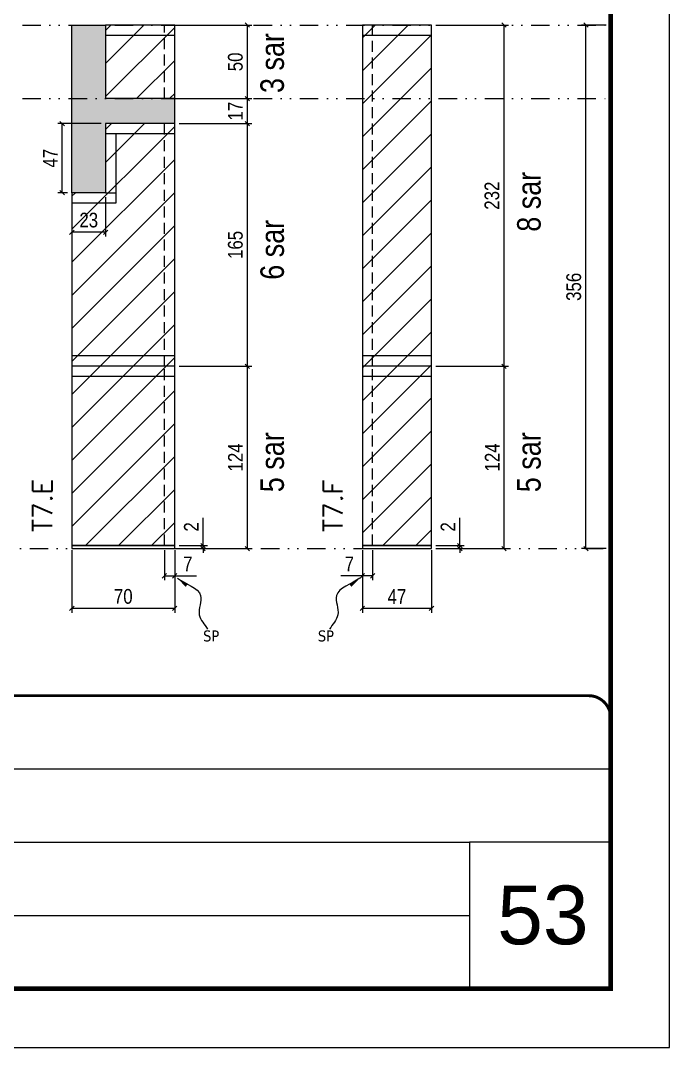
# Model space of a CAD drawing. Extents: x 14400 to 27878, y -21631 to 6985.
# Drawn here: x 15457 to 15898, y -8997 to -8298 of the extents above; entities that cross this region are included whole.
import ezdxf

# ---------------------------------------------------------------- set-up
doc = ezdxf.new("R2010")
doc.units = 0
for name, pattern in [('CONTINUO', [0]), ('DASHED', [0.75, 0.5, -0.25]), ('DIVIDE2', [0.625, 0.25, -0.125, 0, -0.125, 0, -0.125]), ('HIDDEN', [0.375, 0.25, -0.125])]:
    doc.linetypes.add(name, pattern=pattern)
for name, color, linetype, lineweight in [('CARIMBO', 255, 'Continuous', 9), ('Folhas', 255, 'Continuous', 9), ('Hachura', 251, 'Continuous', 9), ('SARRAFO DE PRESSAO', 251, 'DASHED', 9), ('Texto Seção', 7, 'Continuous', 15)]:
    doc.layers.add(name, color=color, linetype=linetype, lineweight=lineweight)
for name, color, linetype in [('COTA', 241, 'Continuous'), ('NOMENCLATURA', 7, 'Continuous'), ('Nível', 160, 'Continuous'), ('Painéis', 200, 'Continuous'), ('SARR_2.2x7', 40, 'Continuous'), ('texto', 7, 'Continuous')]:
    doc.layers.add(name, color=color, linetype=linetype)
doc.styles.add('ARIAL', font='arial.ttf')
doc.styles.add('ARIAL_NARROW', font='ARIALN.TTF', dxfattribs={"height": 0.2})
doc.styles.add('COTA TECNICA', font='techl___.ttf', dxfattribs={"height": 10})
doc.styles.add('COTA TECNICA-50', font='techl___.ttf', dxfattribs={"height": 10})
doc.styles.add('REGUA-120', font='ROMANS.shx', dxfattribs={"height": 15})
doc.styles.get("Standard").update_dxf_attribs({"font": 'arial.ttf'})
doc.dimstyles.new('COTA PAINEL-50', dxfattribs={"dimtxt": 10, "dimasz": 3, "dimexe": 3, "dimexo": 3, "dimgap": 3, "dimtad": 1, "dimdec": 1, "dimzin": 12, "dimdsep": 46, "dimtxsty": 'COTA TECNICA-50', "dimblk1": 'OBLIQUE', "dimblk2": 'OBLIQUE', "dimsah": 1, "dimcen": 0.9, "dimclrd": 4, "dimclre": 4, "dimclrt": 240, "dimadec": 1, "dimazin": 3, "dimtfac": 1, "dimtdec": 1, "dimtmove": 0, "dimatfit": 3, "dimfxl": 1, "dimtolj": 1, "dimtzin": 12, "dimarcsym": 0})
doc.dimstyles.new('PAINEL', dxfattribs={"dimtxt": 10, "dimasz": 3, "dimexe": 3, "dimexo": 3, "dimgap": 3, "dimtad": 1, "dimdec": 1, "dimzin": 12, "dimdsep": 46, "dimtxsty": 'COTA TECNICA', "dimblk1": 'OBLIQUE', "dimblk2": 'OBLIQUE', "dimsah": 1, "dimcen": 0.9, "dimclrd": 4, "dimclre": 4, "dimclrt": 240, "dimadec": 1, "dimazin": 3, "dimtfac": 1, "dimtdec": 1, "dimtmove": 0, "dimatfit": 3, "dimfxl": 1, "dimtolj": 1, "dimtzin": 12, "dimarcsym": 0})
doc.dimstyles.get("Standard").update_dxf_attribs({"dimtxt": 0.18, "dimasz": 0.18, "dimexe": 0.18, "dimexo": 0.0625, "dimgap": 0.09, "dimtad": 0, "dimtih": 1, "dimtoh": 1, "dimdec": 4, "dimzin": 0, "dimdsep": 46, "dimtxsty": 'Standard', "dimcen": 0.09, "dimadec": 0, "dimazin": 0, "dimtfac": 1, "dimtdec": 4, "dimtofl": 0, "dimtmove": 0, "dimatfit": 3, "dimfxl": 1, "dimtolj": 1, "dimtzin": 0, "dimarcsym": 0})

# ---------------------------------------------------------------- blocks, each defined once
blk = doc.blocks.new('9999999999')
at = {"color": 30, "linetype": 'CONTINUO'}
for p, q in [((98564.56, 34379.64), (99583.98, 34379.64)), ((98564.56, 34329.83), (99487.98, 34329.83)), ((99583.98, 34329.83), (99487.98, 34329.83)), ((99487.98, 34329.83), (99487.98, 34230.21)), ((98564.56, 34280.02), (99487.98, 34280.02))]:
    blk.add_line(p, q, dxfattribs=at)
at = {"color": 30, "linetype": 'CONTINUO', "const_width": 2}
blk.add_lwpolyline([(99583.98, 34230.21), (99583.98, 34414.45, 0.414214), (99568.98, 34429.45), (98228.98, 34429.45, 0.414214), (98213.98, 34414.45), (98213.98, 34245.21, 0.414214), (98228.98, 34230.21), (99583.98, 34230.21)], format="xyb", dxfattribs=at)
at = {"layer": 'Folhas'}
blk.add_lwpolyline([(98138.98, 34190.21), (99623.98, 34190.21), (99623.98, 35240.21), (98138.98, 35240.21)], close=True, dxfattribs=at)
at = {"layer": 'Folhas', "color": 30, "const_width": 3}
blk.add_lwpolyline([(98213.98, 34230.21), (99583.98, 34230.21), (99583.98, 35200.21), (98213.98, 35200.21)], close=True, dxfattribs=at)
blk = doc.blocks.new('_Oblique')
at = {"color": 0, "linetype": 'ByBlock', "lineweight": -2}
blk.add_line((-0.5, -0.5), (0.5, 0.5), dxfattribs=at)
blk = doc.blocks.new('*D2499')
at = {"layer": 'COTA', "color": 4, "lineweight": -2, "transparency": 16777216}
for p, q in [((15492.04, -8658.47), (15492.04, -8701.14)), ((15562.04, -8658.47), (15562.04, -8701.14)), ((15562.04, -8698.14), (15492.04, -8698.14))]:
    blk.add_line(p, q, dxfattribs=at)
at = {"layer": 'Defpoints', "color": 0, "transparency": 16777216}
for p in [(15492.04, -8655.47), (15562.04, -8655.47), (15492.04, -8698.14)]:
    blk.add_point(p, dxfattribs=at)
at = {"layer": 'COTA', "color": 4, "lineweight": -2, "transparency": 16777216, "xscale": 3, "yscale": 3, "zscale": 3, "rotation": 180}
blk.add_blockref('_Oblique', (15492.04, -8698.14), dxfattribs=at)
at = {"layer": 'COTA', "color": 4, "lineweight": -2, "transparency": 16777216, "xscale": 3, "yscale": 3, "zscale": 3}
blk.add_blockref('_Oblique', (15562.04, -8698.14), dxfattribs=at)
at = {"layer": 'COTA', "color": 240, "transparency": 16777216, "insert": (15527.04, -8690.04), "char_height": 10, "attachment_point": 5, "style": 'COTA TECNICA'}
blk.add_mtext('\\A1;70', dxfattribs=at)
blk = doc.blocks.new('*D2500')
at = {"layer": 'COTA', "color": 4, "lineweight": -2, "transparency": 16777216}
for p, q in [((15555.04, -8658.47), (15555.04, -8678.98)), ((15562.04, -8660.47), (15562.04, -8678.98)), ((15555.04, -8675.98), (15562.04, -8675.98)), ((15562.04, -8675.98), (15576.77, -8675.98))]:
    blk.add_line(p, q, dxfattribs=at)
at = {"layer": 'Defpoints', "color": 0, "transparency": 16777216}
for p in [(15555.04, -8655.47), (15562.04, -8657.47), (15562.04, -8675.98)]:
    blk.add_point(p, dxfattribs=at)
at = {"layer": 'COTA', "color": 4, "lineweight": -2, "transparency": 16777216, "xscale": 3, "yscale": 3, "zscale": 3, "rotation": 180}
blk.add_blockref('_Oblique', (15555.04, -8675.98), dxfattribs=at)
at = {"layer": 'COTA', "color": 4, "lineweight": -2, "transparency": 16777216, "xscale": 3, "yscale": 3, "zscale": 3}
blk.add_blockref('_Oblique', (15562.04, -8675.98), dxfattribs=at)
at = {"layer": 'COTA', "color": 240, "transparency": 16777216, "insert": (15570.91, -8667.9), "char_height": 10, "attachment_point": 5, "style": 'COTA TECNICA-50'}
blk.add_mtext('\\A1;7', dxfattribs=at)
blk = doc.blocks.new('*D2502')
at = {"layer": 'COTA', "color": 4, "linetype": 'ByBlock', "lineweight": -2, "transparency": 16777216}
for p, q in [((15565.04, -8533.47), (15614.41, -8533.47)), ((15611.41, -8657.47), (15611.41, -8533.47)), ((15565.04, -8657.47), (15614.41, -8657.47))]:
    blk.add_line(p, q, dxfattribs=at)
at = {"layer": 'Defpoints', "color": 0, "linetype": 'ByBlock', "transparency": 16777216}
for p in [(15562.04, -8533.47), (15611.41, -8533.47), (15562.04, -8657.47)]:
    blk.add_point(p, dxfattribs=at)
at = {"layer": 'COTA', "color": 4, "linetype": 'ByBlock', "lineweight": -2, "transparency": 16777216, "xscale": 3, "yscale": 3, "zscale": 3}
for p, rotation in [((15611.41, -8533.47), 90), ((15611.41, -8657.47), 270)]:
    blk.add_blockref('_Oblique', p, dxfattribs=dict(at, rotation=rotation))
at = {"layer": 'COTA', "color": 240, "linetype": 'ByBlock', "transparency": 16777216, "insert": (15603.33, -8595.47), "char_height": 10, "attachment_point": 5, "rotation": 90, "style": 'COTA TECNICA'}
blk.add_mtext('\\A1;124', dxfattribs=at)
blk = doc.blocks.new('*D2501')
at = {"layer": 'COTA', "color": 4, "lineweight": -2, "transparency": 16777216}
for p, q in [((15581.3, -8655.47), (15581.3, -8636.66)), ((15565.04, -8655.47), (15584.3, -8655.47)), ((15565.04, -8657.47), (15584.3, -8657.47)), ((15581.3, -8657.47), (15581.3, -8655.47)), ((15581.3, -8657.47), (15581.3, -8660.47))]:
    blk.add_line(p, q, dxfattribs=at)
at = {"layer": 'Defpoints', "color": 0, "transparency": 16777216}
for p in [(15562.04, -8655.47), (15562.04, -8657.47), (15581.3, -8657.47)]:
    blk.add_point(p, dxfattribs=at)
at = {"layer": 'COTA', "color": 4, "lineweight": -2, "transparency": 16777216, "xscale": 3, "yscale": 3, "zscale": 3}
for p, rotation in [((15581.3, -8655.47), 270), ((15581.3, -8657.47), 90)]:
    blk.add_blockref('_Oblique', p, dxfattribs=dict(at, rotation=rotation))
at = {"layer": 'COTA', "color": 240, "transparency": 16777216, "insert": (15573.3, -8642.72), "char_height": 10, "attachment_point": 5, "rotation": 90, "style": 'COTA TECNICA-50'}
blk.add_mtext('\\A1;2', dxfattribs=at)
blk = doc.blocks.new('*D2503')
at = {"layer": 'COTA', "color": 4, "linetype": 'ByBlock', "lineweight": -2, "transparency": 16777216}
for p, q in [((15565.04, -8533.47), (15614.41, -8533.47)), ((15611.41, -8657.47), (15611.41, -8533.47)), ((15565.04, -8657.47), (15614.41, -8657.47))]:
    blk.add_line(p, q, dxfattribs=at)
at = {"layer": 'Defpoints', "color": 0, "linetype": 'ByBlock', "transparency": 16777216}
for p in [(15562.04, -8533.47), (15611.41, -8533.47), (15562.04, -8657.47)]:
    blk.add_point(p, dxfattribs=at)
at = {"layer": 'COTA', "color": 4, "linetype": 'ByBlock', "lineweight": -2, "transparency": 16777216, "xscale": 3, "yscale": 3, "zscale": 3}
for p, rotation in [((15611.41, -8533.47), 90), ((15611.41, -8657.47), 270)]:
    blk.add_blockref('_Oblique', p, dxfattribs=dict(at, rotation=rotation))
at = {"layer": 'COTA', "color": 240, "linetype": 'ByBlock', "transparency": 16777216, "insert": (15603.33, -8595.47), "char_height": 10, "attachment_point": 5, "rotation": 90, "style": 'COTA TECNICA'}
blk.add_mtext('\\A1;124', dxfattribs=at)
blk = doc.blocks.new('*D2504')
at = {"layer": 'COTA', "color": 4, "lineweight": -2, "transparency": 16777216}
for p, q in [((15565.04, -8368.47), (15614.41, -8368.47)), ((15611.41, -8533.47), (15611.41, -8368.47)), ((15565.04, -8533.47), (15614.41, -8533.47))]:
    blk.add_line(p, q, dxfattribs=at)
at = {"layer": 'Defpoints', "color": 0, "transparency": 16777216}
for p in [(15562.04, -8368.47), (15611.41, -8368.47), (15562.04, -8533.47)]:
    blk.add_point(p, dxfattribs=at)
at = {"layer": 'COTA', "color": 4, "lineweight": -2, "transparency": 16777216, "xscale": 3, "yscale": 3, "zscale": 3}
for p, rotation in [((15611.41, -8368.47), 90), ((15611.41, -8533.47), 270)]:
    blk.add_blockref('_Oblique', p, dxfattribs=dict(at, rotation=rotation))
at = {"layer": 'COTA', "color": 240, "transparency": 16777216, "insert": (15603.3, -8450.97), "char_height": 10, "attachment_point": 5, "rotation": 90, "style": 'COTA TECNICA'}
blk.add_mtext('\\A1;165', dxfattribs=at)
blk = doc.blocks.new('*D2505')
at = {"layer": 'COTA', "color": 4, "lineweight": -2, "transparency": 16777216}
for p, q in [((15512.04, -8368.47), (15482.49, -8368.47)), ((15485.49, -8415.47), (15485.49, -8368.47)), ((15489.04, -8415.47), (15482.49, -8415.47))]:
    blk.add_line(p, q, dxfattribs=at)
at = {"layer": 'Defpoints', "color": 0, "transparency": 16777216}
for p in [(15485.49, -8368.47), (15515.04, -8368.47), (15492.04, -8415.47)]:
    blk.add_point(p, dxfattribs=at)
at = {"layer": 'COTA', "color": 4, "lineweight": -2, "transparency": 16777216, "xscale": 3, "yscale": 3, "zscale": 3}
for p, rotation in [((15485.49, -8368.47), 90), ((15485.49, -8415.47), 270)]:
    blk.add_blockref('_Oblique', p, dxfattribs=dict(at, rotation=rotation))
at = {"layer": 'COTA', "color": 240, "transparency": 16777216, "insert": (15477.41, -8391.97), "char_height": 10, "attachment_point": 5, "rotation": 90, "style": 'COTA TECNICA'}
blk.add_mtext('\\A1;47', dxfattribs=at)
blk = doc.blocks.new('*D2506')
at = {"layer": 'COTA', "color": 4, "lineweight": -2, "transparency": 16777216}
for p, q in [((15492.04, -8418.47), (15492.04, -8445.34)), ((15515.04, -8418.47), (15515.04, -8445.34)), ((15515.04, -8442.34), (15492.04, -8442.34))]:
    blk.add_line(p, q, dxfattribs=at)
at = {"layer": 'Defpoints', "color": 0, "transparency": 16777216}
for p in [(15492.04, -8415.47), (15515.04, -8415.47), (15492.04, -8442.34)]:
    blk.add_point(p, dxfattribs=at)
at = {"layer": 'COTA', "color": 4, "lineweight": -2, "transparency": 16777216, "xscale": 3, "yscale": 3, "zscale": 3, "rotation": 180}
blk.add_blockref('_Oblique', (15492.04, -8442.34), dxfattribs=at)
at = {"layer": 'COTA', "color": 4, "lineweight": -2, "transparency": 16777216, "xscale": 3, "yscale": 3, "zscale": 3}
blk.add_blockref('_Oblique', (15515.04, -8442.34), dxfattribs=at)
at = {"layer": 'COTA', "color": 240, "transparency": 16777216, "insert": (15503.54, -8434.12), "char_height": 10, "attachment_point": 5, "style": 'COTA TECNICA'}
blk.add_mtext('\\A1;23', dxfattribs=at)
blk = doc.blocks.new('*D2507')
at = {"layer": 'COTA', "color": 4, "lineweight": -2, "transparency": 16777216}
for p, q in [((15565.04, -8351.47), (15614.41, -8351.47)), ((15611.41, -8368.47), (15611.41, -8351.47)), ((15565.04, -8368.47), (15614.41, -8368.47))]:
    blk.add_line(p, q, dxfattribs=at)
at = {"layer": 'Defpoints', "color": 0, "transparency": 16777216}
for p in [(15562.04, -8351.47), (15611.41, -8351.47), (15562.04, -8368.47)]:
    blk.add_point(p, dxfattribs=at)
at = {"layer": 'COTA', "color": 4, "lineweight": -2, "transparency": 16777216, "xscale": 3, "yscale": 3, "zscale": 3}
for p, rotation in [((15611.41, -8351.47), 90), ((15611.41, -8368.47), 270)]:
    blk.add_blockref('_Oblique', p, dxfattribs=dict(at, rotation=rotation))
at = {"layer": 'COTA', "color": 240, "transparency": 16777216, "insert": (15603.33, -8359.97), "char_height": 10, "attachment_point": 5, "rotation": 90, "style": 'COTA TECNICA'}
blk.add_mtext('\\A1;17', dxfattribs=at)
blk = doc.blocks.new('*D2508')
at = {"layer": 'COTA', "color": 4, "lineweight": -2, "transparency": 16777216}
for p, q in [((15565.04, -8301.47), (15614.41, -8301.47)), ((15611.41, -8351.47), (15611.41, -8301.47)), ((15565.04, -8351.47), (15614.41, -8351.47))]:
    blk.add_line(p, q, dxfattribs=at)
at = {"layer": 'Defpoints', "color": 0, "transparency": 16777216}
for p in [(15562.04, -8301.47), (15611.41, -8301.47), (15562.04, -8351.47)]:
    blk.add_point(p, dxfattribs=at)
at = {"layer": 'COTA', "color": 4, "lineweight": -2, "transparency": 16777216, "xscale": 3, "yscale": 3, "zscale": 3}
for p, rotation in [((15611.41, -8301.47), 90), ((15611.41, -8351.47), 270)]:
    blk.add_blockref('_Oblique', p, dxfattribs=dict(at, rotation=rotation))
at = {"layer": 'COTA', "color": 240, "transparency": 16777216, "insert": (15603.3, -8326.47), "char_height": 10, "attachment_point": 5, "rotation": 90, "style": 'COTA TECNICA'}
blk.add_mtext('\\A1;50', dxfattribs=at)
blk = doc.blocks.new('*D2509')
at = {"layer": 'COTA', "color": 4, "lineweight": -2, "transparency": 16777216}
for p, q in [((15689.63, -8658.47), (15689.63, -8701.14)), ((15736.63, -8658.47), (15736.63, -8701.14)), ((15736.63, -8698.14), (15689.63, -8698.14))]:
    blk.add_line(p, q, dxfattribs=at)
at = {"layer": 'Defpoints', "color": 0, "transparency": 16777216}
for p in [(15689.63, -8655.47), (15736.63, -8655.47), (15689.63, -8698.14)]:
    blk.add_point(p, dxfattribs=at)
at = {"layer": 'COTA', "color": 4, "lineweight": -2, "transparency": 16777216, "xscale": 3, "yscale": 3, "zscale": 3, "rotation": 180}
blk.add_blockref('_Oblique', (15689.63, -8698.14), dxfattribs=at)
at = {"layer": 'COTA', "color": 4, "lineweight": -2, "transparency": 16777216, "xscale": 3, "yscale": 3, "zscale": 3}
blk.add_blockref('_Oblique', (15736.63, -8698.14), dxfattribs=at)
at = {"layer": 'COTA', "color": 240, "transparency": 16777216, "insert": (15713.13, -8690.07), "char_height": 10, "attachment_point": 5, "style": 'COTA TECNICA'}
blk.add_mtext('\\A1;47', dxfattribs=at)
blk = doc.blocks.new('*D2510')
at = {"layer": 'COTA', "color": 4, "lineweight": -2, "transparency": 16777216}
for p, q in [((15696.63, -8658.47), (15696.63, -8678.98)), ((15689.63, -8660.47), (15689.63, -8678.98)), ((15689.63, -8675.98), (15674.9, -8675.98)), ((15696.63, -8675.98), (15689.63, -8675.98))]:
    blk.add_line(p, q, dxfattribs=at)
at = {"layer": 'Defpoints', "color": 0, "transparency": 16777216}
for p in [(15689.63, -8657.47), (15696.63, -8655.47), (15689.63, -8675.98)]:
    blk.add_point(p, dxfattribs=at)
at = {"layer": 'COTA', "color": 4, "lineweight": -2, "transparency": 16777216, "xscale": 3, "yscale": 3, "zscale": 3, "rotation": 180}
blk.add_blockref('_Oblique', (15689.63, -8675.98), dxfattribs=at)
at = {"layer": 'COTA', "color": 4, "lineweight": -2, "transparency": 16777216, "xscale": 3, "yscale": 3, "zscale": 3}
blk.add_blockref('_Oblique', (15696.63, -8675.98), dxfattribs=at)
at = {"layer": 'COTA', "color": 240, "transparency": 16777216, "insert": (15680.76, -8667.9), "char_height": 10, "attachment_point": 5, "style": 'COTA TECNICA-50'}
blk.add_mtext('\\A1;7', dxfattribs=at)
blk = doc.blocks.new('*D2512')
at = {"layer": 'COTA', "color": 4, "linetype": 'ByBlock', "lineweight": -2, "transparency": 16777216}
for p, q in [((15739.63, -8533.47), (15788.99, -8533.47)), ((15785.99, -8657.47), (15785.99, -8533.47)), ((15739.63, -8657.47), (15788.99, -8657.47))]:
    blk.add_line(p, q, dxfattribs=at)
at = {"layer": 'Defpoints', "color": 0, "linetype": 'ByBlock', "transparency": 16777216}
for p in [(15736.63, -8533.47), (15785.99, -8533.47), (15736.63, -8657.47)]:
    blk.add_point(p, dxfattribs=at)
at = {"layer": 'COTA', "color": 4, "linetype": 'ByBlock', "lineweight": -2, "transparency": 16777216, "xscale": 3, "yscale": 3, "zscale": 3}
for p, rotation in [((15785.99, -8533.47), 90), ((15785.99, -8657.47), 270)]:
    blk.add_blockref('_Oblique', p, dxfattribs=dict(at, rotation=rotation))
at = {"layer": 'COTA', "color": 240, "linetype": 'ByBlock', "transparency": 16777216, "insert": (15777.92, -8595.47), "char_height": 10, "attachment_point": 5, "rotation": 90, "style": 'COTA TECNICA'}
blk.add_mtext('\\A1;124', dxfattribs=at)
blk = doc.blocks.new('*D2511')
at = {"layer": 'COTA', "color": 4, "lineweight": -2, "transparency": 16777216}
for p, q in [((15755.89, -8655.47), (15755.89, -8636.66)), ((15739.63, -8655.47), (15758.89, -8655.47)), ((15739.63, -8657.47), (15758.89, -8657.47)), ((15755.89, -8657.47), (15755.89, -8655.47)), ((15755.89, -8657.47), (15755.89, -8660.47))]:
    blk.add_line(p, q, dxfattribs=at)
at = {"layer": 'Defpoints', "color": 0, "transparency": 16777216}
for p in [(15736.63, -8655.47), (15736.63, -8657.47), (15755.89, -8657.47)]:
    blk.add_point(p, dxfattribs=at)
at = {"layer": 'COTA', "color": 4, "lineweight": -2, "transparency": 16777216, "xscale": 3, "yscale": 3, "zscale": 3}
for p, rotation in [((15755.89, -8655.47), 270), ((15755.89, -8657.47), 90)]:
    blk.add_blockref('_Oblique', p, dxfattribs=dict(at, rotation=rotation))
at = {"layer": 'COTA', "color": 240, "transparency": 16777216, "insert": (15747.89, -8642.72), "char_height": 10, "attachment_point": 5, "rotation": 90, "style": 'COTA TECNICA-50'}
blk.add_mtext('\\A1;2', dxfattribs=at)
blk = doc.blocks.new('*D2513')
at = {"layer": 'COTA', "color": 4, "linetype": 'ByBlock', "lineweight": -2, "transparency": 16777216}
for p, q in [((15739.63, -8533.47), (15788.99, -8533.47)), ((15785.99, -8657.47), (15785.99, -8533.47)), ((15739.63, -8657.47), (15788.99, -8657.47))]:
    blk.add_line(p, q, dxfattribs=at)
at = {"layer": 'Defpoints', "color": 0, "linetype": 'ByBlock', "transparency": 16777216}
for p in [(15736.63, -8533.47), (15785.99, -8533.47), (15736.63, -8657.47)]:
    blk.add_point(p, dxfattribs=at)
at = {"layer": 'COTA', "color": 4, "linetype": 'ByBlock', "lineweight": -2, "transparency": 16777216, "xscale": 3, "yscale": 3, "zscale": 3}
for p, rotation in [((15785.99, -8533.47), 90), ((15785.99, -8657.47), 270)]:
    blk.add_blockref('_Oblique', p, dxfattribs=dict(at, rotation=rotation))
at = {"layer": 'COTA', "color": 240, "linetype": 'ByBlock', "transparency": 16777216, "insert": (15777.92, -8595.47), "char_height": 10, "attachment_point": 5, "rotation": 90, "style": 'COTA TECNICA'}
blk.add_mtext('\\A1;124', dxfattribs=at)
blk = doc.blocks.new('*D2514')
at = {"layer": 'COTA', "color": 4, "lineweight": -2, "transparency": 16777216}
for p, q in [((15739.63, -8301.47), (15788.99, -8301.47)), ((15785.99, -8533.47), (15785.99, -8301.47)), ((15739.63, -8533.47), (15788.99, -8533.47))]:
    blk.add_line(p, q, dxfattribs=at)
at = {"layer": 'Defpoints', "color": 0, "transparency": 16777216}
for p in [(15736.63, -8301.47), (15785.99, -8301.47), (15736.63, -8533.47)]:
    blk.add_point(p, dxfattribs=at)
at = {"layer": 'COTA', "color": 4, "lineweight": -2, "transparency": 16777216, "xscale": 3, "yscale": 3, "zscale": 3}
for p, rotation in [((15785.99, -8301.47), 90), ((15785.99, -8533.47), 270)]:
    blk.add_blockref('_Oblique', p, dxfattribs=dict(at, rotation=rotation))
at = {"layer": 'COTA', "color": 240, "transparency": 16777216, "insert": (15777.78, -8417.47), "char_height": 10, "attachment_point": 5, "rotation": 90, "style": 'COTA TECNICA'}
blk.add_mtext('\\A1;232', dxfattribs=at)
blk = doc.blocks.new('*D2515')
at = {"layer": 'COTA', "color": 4, "lineweight": -2, "transparency": 16777216}
for p, q in [((15855.47, -8301.47), (15838.63, -8301.47)), ((15841.63, -8657.47), (15841.63, -8301.47)), ((15855.47, -8657.47), (15838.63, -8657.47))]:
    blk.add_line(p, q, dxfattribs=at)
at = {"layer": 'Defpoints', "color": 0, "transparency": 16777216}
for p in [(15841.63, -8301.47), (15858.47, -8301.47), (15858.47, -8657.47)]:
    blk.add_point(p, dxfattribs=at)
at = {"layer": 'COTA', "color": 4, "lineweight": -2, "transparency": 16777216, "xscale": 3, "yscale": 3, "zscale": 3}
for p, rotation in [((15841.63, -8301.47), 90), ((15841.63, -8657.47), 270)]:
    blk.add_blockref('_Oblique', p, dxfattribs=dict(at, rotation=rotation))
at = {"layer": 'COTA', "color": 240, "transparency": 16777216, "insert": (15833.41, -8479.47), "char_height": 10, "attachment_point": 5, "rotation": 90, "style": 'COTA TECNICA'}
blk.add_mtext('\\A1;356', dxfattribs=at)

msp = doc.modelspace()

# ---------------------------------------------------------------- hatches: boundary and pattern name
at = {"layer": 'COTA'}
h = msp.add_hatch(dxfattribs=at)
h.set_pattern_fill('AR-CONC', color=256, scale=0.03)
h.paths.add_polyline_path([(15515.041, -8301.466), (15492.041, -8301.466), (15492.041, -8351.466), (15515.041, -8351.466)])
h.paths.add_polyline_path([(15515.041, -8368.466), (15562.041, -8368.466), (15562.041, -8351.466), (15515.041, -8351.466), (15492.041, -8351.466), (15492.041, -8415.466), (15515.041, -8415.466)])
at = {"layer": 'Hachura'}
h = msp.add_hatch(dxfattribs=at)
h.set_pattern_fill('ANSI31', color=256, scale=5)
h.paths.add_polyline_path([(14934.995, -8415.466), (14931.495, -8415.466), (14931.495, -8369.466), (14884.995, -8369.466), (14884.995, -8415.466), (14850.995, -8415.466), (14850.995, -8533.466), (14934.995, -8533.466)])
h.paths.add_polyline_path([(14934.995, -8533.466), (14850.995, -8533.466), (14850.995, -8655.466), (14934.995, -8655.466)])
h.paths.add_polyline_path([(15124.092, -8533.466), (15066.092, -8533.466), (15066.092, -8655.466), (15124.092, -8655.466)])
h.paths.add_polyline_path([(15124.092, -8301.466), (15066.092, -8301.466), (15066.092, -8533.466), (15124.092, -8533.466)])
h.paths.add_polyline_path([(15257.455, -8415.466), (15238.455, -8415.466), (15238.455, -8655.466), (15257.455, -8655.466)])
h.paths.add_polyline_path([(15374.276, -8301.466), (15359.276, -8301.466), (15359.276, -8351.466), (15374.276, -8351.466)])
h.paths.add_polyline_path([(15374.276, -8368.466), (15359.276, -8368.466), (15359.276, -8411.466), (15374.276, -8411.466)])
h.paths.add_polyline_path([(15374.276, -8411.466), (15359.276, -8411.466), (15359.276, -8655.466), (15374.276, -8655.466)])
h.paths.add_polyline_path([(15562.041, -8368.466), (15515.041, -8368.466), (15515.041, -8415.466), (15492.041, -8415.466), (15492.041, -8533.466), (15562.041, -8533.466)])
h.paths.add_polyline_path([(15562.041, -8533.466), (15492.041, -8533.466), (15492.041, -8655.466), (15562.041, -8655.466)])
h.paths.add_polyline_path([(15562.041, -8301.466), (15515.041, -8301.466), (15515.041, -8351.466), (15562.041, -8351.466)])
h.paths.add_polyline_path([(15736.627, -8301.466), (15689.627, -8301.466), (15689.627, -8533.466), (15736.627, -8533.466)])
h.paths.add_polyline_path([(15736.627, -8533.466), (15689.627, -8533.466), (15689.627, -8655.466), (15736.627, -8655.466)])

# ---------------------------------------------------------------- linework, layer by layer
at = {"layer": 'COTA'}
for p, q in [((15492.041, -8415.466), (15492.041, -8301.466)), ((15492.041, -8301.466), (15515.041, -8301.466)), ((15562.041, -8368.466), (15562.041, -8351.466)), ((15515.041, -8415.466), (15522.041, -8415.466)), ((15522.041, -8415.466), (15522.041, -8422.466))]:
    msp.add_line(p, q, dxfattribs=at)
at = {"layer": 'Nível', "color": 4, "linetype": 'DIVIDE2', "ltscale": 50}
for p, q in [((14829.438, -8301.466), (15858.467, -8301.466)), ((14829.438, -8351.466), (15858.467, -8351.466)), ((14488.467, -8657.466), (15858.467, -8657.466))]:
    msp.add_line(p, q, dxfattribs=at)
at = {"layer": 'Painéis'}
for p, q in [((15515.041, -8301.466), (15515.041, -8351.466)), ((15562.041, -8301.466), (15515.041, -8301.466)), ((15562.041, -8351.466), (15562.041, -8301.466)), ((15689.627, -8301.466), (15689.627, -8655.466)), ((15736.627, -8301.466), (15689.627, -8301.466)), ((15736.627, -8655.466), (15736.627, -8301.466)), ((15562.041, -8351.466), (15515.041, -8351.466)), ((15515.041, -8368.466), (15515.041, -8415.466)), ((15562.041, -8368.466), (15515.041, -8368.466)), ((15562.041, -8655.466), (15562.041, -8368.466)), ((15515.041, -8415.466), (15492.041, -8415.466)), ((15492.041, -8415.466), (15492.041, -8655.466)), ((15562.041, -8533.466), (15492.041, -8533.466)), ((15736.627, -8533.466), (15689.627, -8533.466)), ((15492.041, -8655.466), (15562.041, -8655.466)), ((15689.627, -8655.466), (15736.627, -8655.466))]:
    msp.add_line(p, q, dxfattribs=at)
for points in [[(15562.041, -8655.466), (15492.041, -8655.466), (15492.041, -8657.466), (15562.041, -8657.466)], [(15736.627, -8655.466), (15689.627, -8655.466), (15689.627, -8657.466), (15736.627, -8657.466)]]:
    msp.add_lwpolyline(points, close=True, dxfattribs=at)
at = {"layer": 'SARR_2.2x7', "linetype": 'HIDDEN', "ltscale": 30}
for p, q in [((15555.041, -8351.466), (15555.041, -8301.466)), ((15696.627, -8533.466), (15696.627, -8301.466)), ((15555.041, -8533.466), (15555.041, -8368.466)), ((15555.041, -8655.466), (15555.041, -8533.466)), ((15696.627, -8655.466), (15696.627, -8533.466))]:
    msp.add_line(p, q, dxfattribs=at)
at = {"layer": 'SARR_2.2x7'}
for p, q in [((15562.041, -8308.466), (15515.041, -8308.466)), ((15736.627, -8308.466), (15689.627, -8308.466)), ((15562.041, -8375.466), (15515.041, -8375.466)), ((15522.041, -8375.466), (15522.041, -8415.466)), ((15522.041, -8422.466), (15492.041, -8422.466)), ((15562.041, -8526.466), (15492.041, -8526.466)), ((15736.627, -8526.466), (15689.627, -8526.466)), ((15562.041, -8540.466), (15492.041, -8540.466)), ((15736.627, -8540.466), (15689.627, -8540.466))]:
    msp.add_line(p, q, dxfattribs=at)

# ---------------------------------------------------------------- block references
at = {"layer": 'SARRAFO DE PRESSAO', "color": 6, "linetype": 'ByBlock'}
msp.add_blockref('9999999999', (-83725.511, -43186.954), dxfattribs=at)

# ---------------------------------------------------------------- texts
at = {"layer": 'CARIMBO', "style": 'ARIAL'}
msp.add_text('53', height=40, dxfattribs=at).set_placement((15781.328, -8926.605))
at = {"layer": 'NOMENCLATURA', "style": 'ARIAL_NARROW'}
for s, p in [('3 sar', (15636.284, -8347.639)), ('8 sar', (15810.87, -8441.97)), ('6 sar', (15636.284, -8474.642)), ('5 sar', (15636.284, -8619.142)), ('5 sar', (15810.87, -8619.142))]:
    msp.add_text(s, height=16, rotation=90, dxfattribs=at).set_placement(p)
at = {"layer": 'texto', "color": 0, "char_height": 7.5, "attachment_point": 5}
for insert in [(15586.818, -8716.957), (15664.85, -8716.957)]:
    msp.add_mtext('{\\fTahoma|b0|i0|c0|p34;\\C4;SP}', dxfattribs=dict(at, insert=insert))
at = {"layer": 'Texto Seção', "char_height": 13, "width": 285.32988, "attachment_point": 7, "rotation": 90, "style": 'REGUA-120'}
for s, insert in [('T7.E', (15478.57, -8646.215)), ('T7.F', (15676.156, -8646.215))]:
    msp.add_mtext(s, dxfattribs=dict(at, insert=insert))

# ---------------------------------------------------------------- dimensions: what is measured, and where the dimension line sits
at = {"layer": 'COTA'}
for base, p1, p2, angle, dimstyle, picture, middle in [((15611.408, -8301.466), (15562.041, -8351.466), (15562.041, -8301.466), 90, 'PAINEL', '*D2508', (15603.298, -8326.466)), ((15785.994, -8301.466), (15736.627, -8533.466), (15736.627, -8301.466), 90, 'PAINEL', '*D2514', (15777.775, -8417.466)), ((15841.632, -8301.466), (15858.467, -8657.466), (15858.467, -8301.466), 90, 'PAINEL', '*D2515', (15833.413, -8479.466)), ((15611.408, -8351.466), (15562.041, -8368.466), (15562.041, -8351.466), 90, 'PAINEL', '*D2507', (15603.335, -8359.966)), ((15485.488, -8368.466), (15492.041, -8415.466), (15515.041, -8368.466), 90, 'PAINEL', '*D2505', (15477.415, -8391.966)), ((15611.408, -8368.466), (15562.041, -8533.466), (15562.041, -8368.466), 90, 'PAINEL', '*D2504', (15603.298, -8450.966)), ((15689.627, -8675.976), (15696.627, -8655.466), (15689.627, -8657.466), 180, 'COTA PAINEL-50', '*D2510', (15680.762, -8667.903))]:
    dim = msp.add_linear_dim(base=base, p1=p1, p2=p2, angle=angle, dimstyle=dimstyle, dxfattribs=at)
    dim.commit()
    dim.dimension.update_dxf_attribs({"geometry": picture, "text_midpoint": middle})
for base, p1, p2, dimstyle, picture, middle in [((15492.041, -8442.34), (15515.041, -8415.466), (15492.041, -8415.466), 'PAINEL', '*D2506', (15503.541, -8434.121)), ((15562.041, -8675.976), (15555.041, -8655.466), (15562.041, -8657.466), 'COTA PAINEL-50', '*D2500', (15570.906, -8667.903))]:
    dim = msp.add_linear_dim(base=base, p1=p1, p2=p2, dimstyle=dimstyle, dxfattribs=at)
    dim.commit()
    dim.dimension.update_dxf_attribs({"geometry": picture, "text_midpoint": middle})
at = {"layer": 'COTA', "linetype": 'ByBlock'}
for p1, p2, picture, middle in [((15562.041, -8657.466), (15562.041, -8533.466), '*D2502', (15603.335, -8595.466)), ((15562.041, -8657.466), (15562.041, -8533.466), '*D2503', (15603.335, -8595.466)), ((15736.627, -8657.466), (15736.627, -8533.466), '*D2512', (15777.921, -8595.466)), ((15736.627, -8657.466), (15736.627, -8533.466), '*D2513', (15777.921, -8595.466))]:
    dim = msp.add_aligned_dim(p1=p1, p2=p2, distance=-49.367, dimstyle='PAINEL', dxfattribs=at)
    dim.commit()
    dim.dimension.update_dxf_attribs({"geometry": picture, "text_midpoint": middle})
at = {"layer": 'COTA'}
for base, p1, p2, picture, middle in [((15581.299, -8657.466), (15562.041, -8655.466), (15562.041, -8657.466), '*D2501', (15581.299, -8642.719)), ((15755.885, -8657.466), (15736.627, -8655.466), (15736.627, -8657.466), '*D2511', (15755.885, -8642.719))]:
    dim = msp.add_linear_dim(base=base, p1=p1, p2=p2, angle=90, dimstyle='COTA PAINEL-50', dxfattribs=at)
    dim.commit()
    dim.dimension.update_dxf_attribs({"geometry": picture, "text_midpoint": middle, "dimtype": 160})
for base, p1, p2, picture, middle in [((15492.041, -8698.144), (15562.041, -8655.466), (15492.041, -8655.466), '*D2499', (15527.041, -8690.042)), ((15689.627, -8698.144), (15736.627, -8655.466), (15689.627, -8655.466), '*D2509', (15713.127, -8690.071))]:
    dim = msp.add_linear_dim(base=base, p1=p1, p2=p2, angle=180, dimstyle='PAINEL', override={"dimarcsym": 2}, dxfattribs=at)
    dim.commit()
    dim.dimension.update_dxf_attribs({"geometry": picture, "text_midpoint": middle})

# ---------------------------------------------------------------- leaders
at = {"layer": 'COTA', "path_type": 1}
for points in [[(15563.87, -8677.647), (15579.655, -8689.482), (15578.73, -8702.488), (15584.282, -8712.27)], [(15687.798, -8677.647), (15672.013, -8689.482), (15672.938, -8702.488), (15667.385, -8712.27)]]:
    msp.add_leader(points, dimstyle='Standard', override={"dimasz": 8}, dxfattribs=at)

doc.saveas('drawing.dxf')
